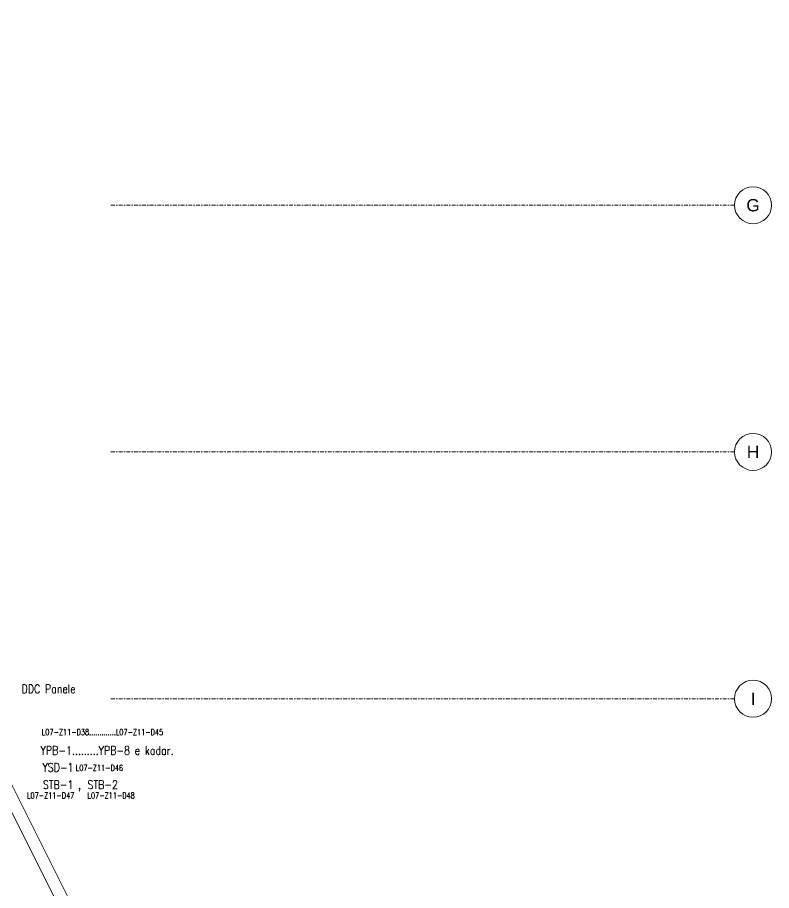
# Model space of a CAD drawing. Header units: metres. Extents: x -19121 to 152404, y -12107 to 46241.
# Drawn here: x 12122 to 14566, y 2618 to 5449 of the extents above; entities that cross this region are included whole.
import ezdxf
from ezdxf.enums import TextEntityAlignment as Align

# ---------------------------------------------------------------- set-up
doc = ezdxf.new("R2010")
doc.units = ezdxf.units.M
doc.header["$LTSCALE"] = 50
doc.header["$MEASUREMENT"] = 0
doc.linetypes.add('DASHDOT2', pattern=[0.5, 0.25, -0.125, 0, -0.125])
doc.layers.get('0').update_dxf_attribs({"color": 9, "lineweight": 9})
for name, color, linetype, lineweight in [('01', 9, 'Continuous', 9), ('21', 9, 'Continuous', 9), ('24', 9, 'DASHDOT2', 9), ('E-DEDEKTÖR NUMARALARI', 20, 'Continuous', 30), ('E-YAZI', 7, 'Continuous', 30)]:
    doc.layers.add(name, color=color, linetype=linetype, lineweight=lineweight)
doc.styles.add('Arial', font='arial.ttf', dxfattribs={"height": 2.5})
doc.styles.add('E-YAZI', font='txttw.shx', dxfattribs={"height": 200})

# ---------------------------------------------------------------- blocks, each defined once
blk = doc.blocks.new('0_aks')
at = {"linetype": 'Continuous'}
blk.add_circle((0, 0), 3, dxfattribs=at)
at = {"style": 'Arial'}
blk.add_attdef('AKS', text='', height=2, dxfattribs=at).set_placement((0, 0), align=Align.MIDDLE_CENTER)
blk = doc.blocks.new('p-akslar_yeni')
at = {"layer": '24'}
for points in [[(18840, -3735), (20861, -3735)], [(18840, -4535), (20861, -4535)], [(18840, -5335), (20861, -5335)]]:
    blk.add_lwpolyline(points, dxfattribs=at)
at = {"layer": '21', "xscale": 20, "yscale": 20, "zscale": 20}
for p, values in [((20921, -3735), {'AKS': 'G'}), ((20921, -4535), {'AKS': 'H'}), ((20921, -5335), {'AKS': 'I'})]:
    blk.add_blockref('0_aks', p, dxfattribs=at).add_auto_attribs(values)
blk = doc.blocks.new('2.bod.sitatik')
at = {"layer": '01'}
blk.add_lwpolyline([(9049.1, -3181.3), (10964.6, -4128.6), (11442.7, -4426.4), (12040, -4818.5), (12040, -5350), (12000, -5350), (12000, -4840.2), (11600, -4576.5), (11600, -5405), (11960, -5405), (11960, -5430), (11600, -5430), (11600, -6150), (12299.7, -6150), (12000, -5552.7), (12000, -5430), (12040, -5430), (12040, -5543.4), (12364.1, -6190), (12364.1, -6190), (12425, -6313.4), (12425, -8630)], dxfattribs=at)

msp = doc.modelspace()

# ---------------------------------------------------------------- block references
msp.add_blockref('2.bod.sitatik', (0, 8630))
at = {"layer": '24'}
msp.add_blockref('p-akslar_yeni', (-6415, 8575), dxfattribs=at)

# ---------------------------------------------------------------- texts
at = {"layer": 'E-DEDEKTÖR NUMARALARI', "style": 'E-YAZI', "width": 0.7}
for s, p in [('L07-Z11-D38.............L07-Z11-D45', (12201, 3121.7)), ('L07-Z11-D46', (12311, 3005.7)), ('L07-Z11-D47', (12153, 2916.2)), ('L07-Z11-D48', (12349, 2916.2))]:
    msp.add_text(s, height=20, dxfattribs=at).set_placement(p)
at = {"layer": 'E-YAZI', "color": 3, "style": 'E-YAZI', "width": 0.8}
for s, p in [('DDC Panele', (12135.5, 3257.7)), ('YPB-1.........YPB-8 e kadar.', (12197, 3058.2)), ('YSD-1', (12203, 3003.2)), ('STB-1 ,', (12204.5, 2947.2)), ('STB-2', (12349, 2947.2))]:
    msp.add_text(s, height=28, dxfattribs=at).set_placement(p)

doc.saveas('drawing.dxf')
